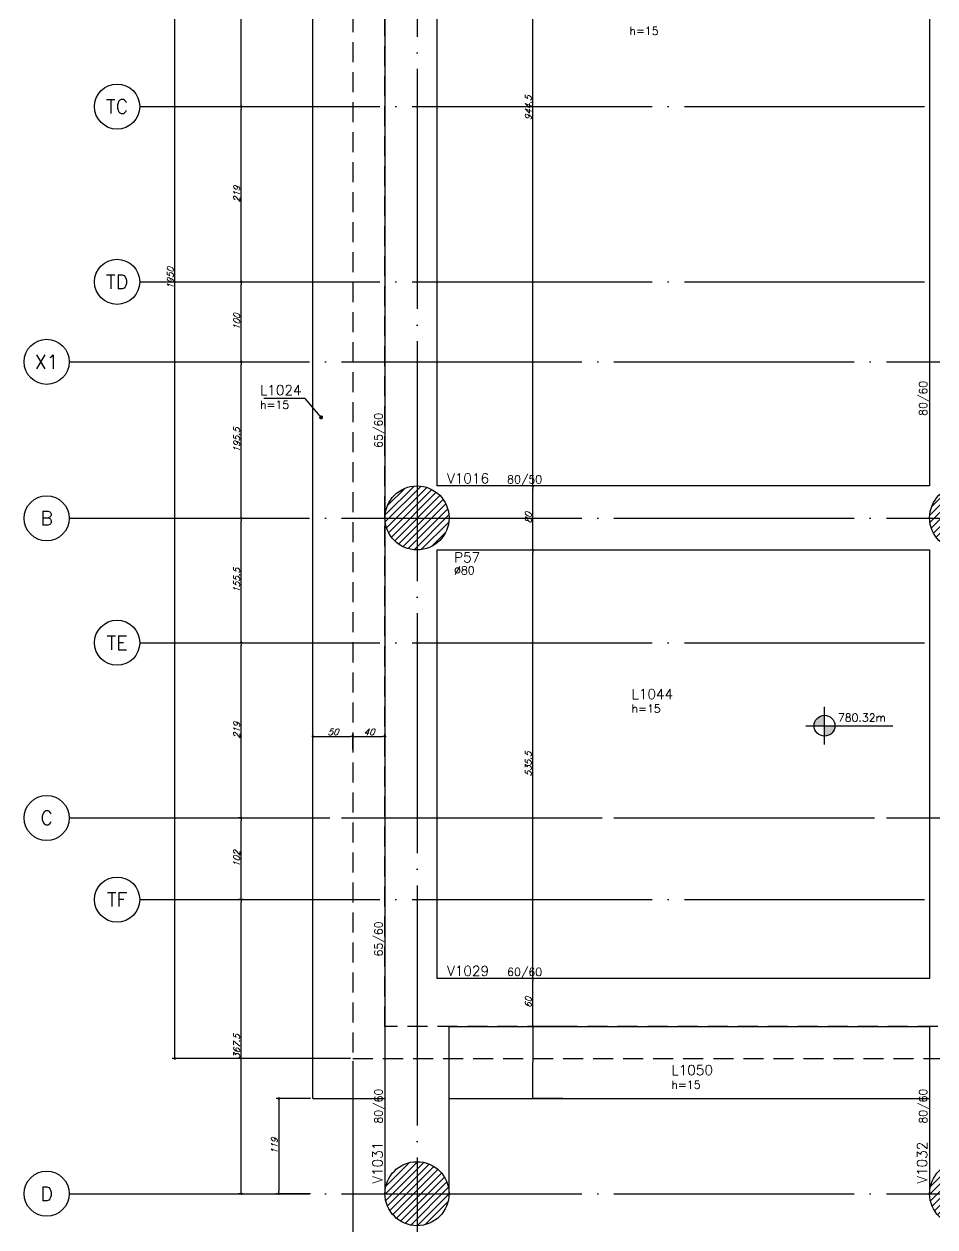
# Model space of a CAD drawing. Extents: x -4723 to 4922, y -2048 to 2452.
# Drawn here: x -3791 to -2653, y -526 to 977 of the extents above; entities that cross this region are included whole.
import ezdxf
from ezdxf import colors
from ezdxf.entities.mleader import LeaderData, LeaderLine
from ezdxf.enums import TextEntityAlignment as Align
from ezdxf.math import Vec2, Vec3

# ---------------------------------------------------------------- set-up
doc = ezdxf.new("R2010")
doc.units = 0
doc.header["$LTSCALE"] = 50
doc.header["$MEASUREMENT"] = 0
doc.linetypes.add('DASHED', pattern=[0.75, 0.5, -0.25])
doc.linetypes.add('EIXO', pattern=[6.8, 6, -0.4, 0, -0.4])
doc.layers.get('0').update_dxf_attribs({"linetype": 'CONTINUOUS'})
doc.layers.get('DEFPOINTS').update_dxf_attribs({"linetype": 'CONTINUOUS'})
for name, color, linetype in [('242', 3, 'CONTINUOUS'), ('F-AUX-RED', 1, 'CONTINUOUS'), ('F-COTAS', 106, 'CONTINUOUS'), ('F-EIXO', 12, 'EIXO'), ('F-LAJES', 3, 'CONTINUOUS'), ('F-LAJES-DIM', 2, 'CONTINUOUS'), ('F-LAJES-NOME', 4, 'CONTINUOUS'), ('F-NÍVEL-PLANTA', 2, 'CONTINUOUS'), ('F-PILARES-DIM', 172, 'CONTINUOUS'), ('F-PILARES-HACH', 174, 'CONTINUOUS'), ('F-PILARES-NOME', 170, 'CONTINUOUS'), ('F-PILARES-S', 170, 'CONTINUOUS'), ('F-TEXTO', 6, 'CONTINUOUS'), ('F-VIGAS', 3, 'CONTINUOUS'), ('F-VIGAS-DIM', 2, 'CONTINUOUS'), ('F-VIGAS-NOME', 4, 'CONTINUOUS')]:
    doc.layers.add(name, color=color, linetype=linetype)
doc.styles.add('CP-TEXT-INCL', font='simplex.shx', dxfattribs={"oblique": 20})
doc.styles.add('MCP', font='simplex.shx')
doc.styles.add('ROMANS', font='simplex.shx')
doc.styles.get("Standard").update_dxf_attribs({"font": 'simplex.shx'})
doc.dimstyles.new('CP-COTAS-50', dxfattribs={"dimscale": 0.64, "dimtxt": 12.5, "dimasz": 5, "dimexe": 5, "dimexo": 5, "dimgap": 2.5, "dimtad": 1, "dimdec": 1, "dimdsep": 46, "dimtxsty": 'CP-TEXT-INCL', "dimblk1": 'DOT', "dimblk2": 'DOT', "dimsah": 1, "dimcen": 9, "dimclrd": 256, "dimclre": 256, "dimclrt": 256, "dimadec": 0, "dimazin": 0, "dimtfac": 1, "dimtdec": 1, "dimtmove": 2, "dimatfit": 3, "dimldrblk": 'DOT', "dimfxl": 0, "dimtolj": 1, "dimarcsym": 0})
doc.dimstyles.get("Standard").update_dxf_attribs({"dimtxt": 0.18, "dimasz": 0.18, "dimexe": 0.18, "dimexo": 0.0625, "dimgap": 0.09, "dimtad": 0, "dimtih": 1, "dimtoh": 1, "dimdec": 4, "dimzin": 0, "dimdsep": 46, "dimtxsty": 'Standard', "dimcen": 0.09, "dimadec": 0, "dimazin": 0, "dimtfac": 1, "dimtdec": 4, "dimtofl": 0, "dimtmove": 0, "dimatfit": 3, "dimfxl": 0, "dimtolj": 1, "dimtzin": 0, "dimarcsym": 0})

# ---------------------------------------------------------------- blocks, each defined once
blk = doc.blocks.new('Nível - Planta')
at = {"layer": 'F-NÍVEL-PLANTA'}
h = blk.add_hatch(color=71, dxfattribs=at)
h.paths.add_polyline_path([(0, 0), (0, 0.26, 0.414214), (-0.26, 0)])
h.paths.add_polyline_path([(0.26, 0), (0, 0), (0, -0.26, 0.414214)])
for p, q in [((0, -0.469), (0, 0.469)), ((-0.469, 0), (1.704, 0))]:
    blk.add_line(p, q, dxfattribs=at)
blk.add_circle((0, 0), 0.26, dxfattribs=at)
at = {"layer": 'F-TEXTO', "color": 3, "style": 'MCP'}
blk.add_attdef('NÍVEL', (0.333, 0.102), '', height=0.2, dxfattribs=at)
blk = doc.blocks.new('_DOT')
at = {"color": 0, "linetype": 'ByBlock'}
blk.add_line((-0.5, 0), (-1, 0), dxfattribs=at)
at = {"color": 0, "linetype": 'ByBlock', "const_width": 0.5}
blk.add_lwpolyline([(-0.25, 0, 1), (0.25, 0, 1)], format="xyb", close=True, dxfattribs=at)
blk = doc.blocks.new('*U47')
at = {"layer": 'F-EIXO'}
blk.add_line((0, 0), (7197, 0), dxfattribs=at)
at = {"layer": 'F-EIXO', "color": 2, "linetype": 'Continuous'}
blk.add_circle((-28.2072, 0), 28.2072, dxfattribs=at)
at = {"layer": 'F-TEXTO', "style": 'ROMANS'}
blk.add_attdef('EIXO', text='', height=17.5, dxfattribs=at).set_placement((-28.2072, 0), align=Align.MIDDLE_CENTER)
blk = doc.blocks.new('*U48')
at = {"layer": 'F-EIXO'}
blk.add_line((0, 0), (7285, 0), dxfattribs=at)
at = {"layer": 'F-EIXO', "color": 2, "linetype": 'Continuous'}
blk.add_circle((-28.2072, 0), 28.2072, dxfattribs=at)
at = {"layer": 'F-TEXTO', "style": 'ROMANS'}
blk.add_attdef('EIXO', text='', height=17.5, dxfattribs=at).set_placement((-28.2072, 0), align=Align.MIDDLE_CENTER)
blk = doc.blocks.new('*U49')
at = {"layer": 'F-EIXO'}
blk.add_line((0, 0), (7285, 0), dxfattribs=at)
at = {"layer": 'F-EIXO', "color": 2, "linetype": 'Continuous'}
blk.add_circle((-28.2072, 0), 28.2072, dxfattribs=at)
at = {"layer": 'F-TEXTO', "style": 'ROMANS'}
blk.add_attdef('EIXO', text='', height=17.5, dxfattribs=at).set_placement((-28.2072, 0), align=Align.MIDDLE_CENTER)
blk = doc.blocks.new('*U50')
at = {"layer": 'F-EIXO'}
blk.add_line((0, 0), (7197, 0), dxfattribs=at)
at = {"layer": 'F-EIXO', "color": 2, "linetype": 'Continuous'}
blk.add_circle((-28.2072, 0), 28.2072, dxfattribs=at)
at = {"layer": 'F-TEXTO', "style": 'ROMANS'}
blk.add_attdef('EIXO', text='', height=17.5, dxfattribs=at).set_placement((-28.2072, 0), align=Align.MIDDLE_CENTER)
blk = doc.blocks.new('*U51')
at = {"layer": 'F-EIXO'}
blk.add_line((0, 0), (7197, 0), dxfattribs=at)
at = {"layer": 'F-EIXO', "color": 2, "linetype": 'Continuous'}
blk.add_circle((-28.2072, 0), 28.2072, dxfattribs=at)
at = {"layer": 'F-TEXTO', "style": 'ROMANS'}
blk.add_attdef('EIXO', text='', height=17.5, dxfattribs=at).set_placement((-28.2072, 0), align=Align.MIDDLE_CENTER)
blk = doc.blocks.new('*U56')
at = {"layer": 'F-EIXO'}
blk.add_line((0, 0), (0, -2755), dxfattribs=at)
at = {"layer": 'F-TEXTO', "style": 'ROMANS'}
blk.add_attdef('EIXO', text='', height=17.5, rotation=360, dxfattribs=at).set_placement((0, 28.2072), align=Align.MIDDLE_CENTER)
blk = doc.blocks.new('*U34')
at = {"layer": 'F-EIXO'}
blk.add_line((0, 0), (7285, 0), dxfattribs=at)
at = {"layer": 'F-EIXO', "color": 2, "linetype": 'Continuous'}
blk.add_circle((-28.2072, 0), 28.2072, dxfattribs=at)
at = {"layer": 'F-TEXTO', "style": 'ROMANS'}
blk.add_attdef('EIXO', text='', height=17.5, dxfattribs=at).set_placement((-28.2072, 0), align=Align.MIDDLE_CENTER)
blk = doc.blocks.new('*U36')
at = {"layer": 'F-EIXO'}
blk.add_line((0, 0), (7285, 0), dxfattribs=at)
at = {"layer": 'F-EIXO', "color": 2, "linetype": 'Continuous'}
blk.add_circle((-28.2072, 0), 28.2072, dxfattribs=at)
at = {"layer": 'F-TEXTO', "style": 'ROMANS'}
blk.add_attdef('EIXO', text='', height=17.5, dxfattribs=at).set_placement((-28.2072, 0), align=Align.MIDDLE_CENTER)
blk = doc.blocks.new('*U27')
at = {"layer": 'F-EIXO'}
blk.add_line((0, 0), (7285, 0), dxfattribs=at)
at = {"layer": 'F-EIXO', "color": 2, "linetype": 'Continuous'}
blk.add_circle((-28.2072, 0), 28.2072, dxfattribs=at)
at = {"layer": 'F-TEXTO', "style": 'ROMANS'}
blk.add_attdef('EIXO', text='', height=17.5, dxfattribs=at).set_placement((-28.2072, 0), align=Align.MIDDLE_CENTER)
blk = doc.blocks.new('*U38')
at = {"layer": 'F-EIXO'}
blk.add_line((0, 0), (7197, 0), dxfattribs=at)
at = {"layer": 'F-EIXO', "color": 2, "linetype": 'Continuous'}
blk.add_circle((-28.2072, 0), 28.2072, dxfattribs=at)
at = {"layer": 'F-TEXTO', "style": 'ROMANS'}
blk.add_attdef('EIXO', text='', height=17.5, dxfattribs=at).set_placement((-28.2072, 0), align=Align.MIDDLE_CENTER)
blk = doc.blocks.new('*D70')
at = {"layer": 'DEFPOINTS', "color": 0, "linetype": 'Continuous', "transparency": 16777216}
for p in [(-3380, -315.5), (-3380, -699.1), (-3300, -699.1)]:
    blk.add_point(p, dxfattribs=at)
at = {"layer": 'F-COTAS', "linetype": 'Continuous', "lineweight": -2, "transparency": 16777216}
for p, q in [((-3380, -318.7), (-3380, -702.3)), ((-3303.2, -699.1), (-3376.8, -699.1))]:
    blk.add_line(p, q, dxfattribs=at)
at = {"layer": 'F-COTAS', "linetype": 'Continuous', "lineweight": -2, "transparency": 16777216, "xscale": 3.2, "yscale": 3.2, "zscale": 3.2, "rotation": 180}
blk.add_blockref('_DOT', (-3380, -699.1), dxfattribs=at)
at = {"layer": 'F-COTAS', "linetype": 'Continuous', "lineweight": -2, "transparency": 16777216, "xscale": 3.2, "yscale": 3.2, "zscale": 3.2}
blk.add_blockref('_DOT', (-3300, -699.1), dxfattribs=at)
at = {"layer": 'F-COTAS', "linetype": 'Continuous', "transparency": 16777216, "insert": (-3340, -693.5), "char_height": 8, "attachment_point": 5, "style": 'CP-TEXT-INCL'}
blk.add_mtext('\\A1;80', dxfattribs=at)
blk = doc.blocks.new('*D106')
at = {"layer": 'DEFPOINTS', "color": 0, "linetype": 'Continuous', "transparency": 16777216}
for p in [(-3602.4, 1634.5), (-3380, 1634.5), (-3380, -315.5)]:
    blk.add_point(p, dxfattribs=at)
at = {"layer": 'F-COTAS', "linetype": 'Continuous', "lineweight": -2, "transparency": 16777216}
for p, q in [((-3383.2, 1634.5), (-3605.6, 1634.5)), ((-3602.4, -312.3), (-3602.4, 1631.3)), ((-3383.2, -315.5), (-3605.6, -315.5))]:
    blk.add_line(p, q, dxfattribs=at)
at = {"layer": 'F-COTAS', "linetype": 'Continuous', "lineweight": -2, "transparency": 16777216, "xscale": 3.2, "yscale": 3.2, "zscale": 3.2}
for p, rotation in [((-3602.4, 1634.5), 90), ((-3602.4, -315.5), 270)]:
    blk.add_blockref('_DOT', p, dxfattribs=dict(at, rotation=rotation))
at = {"layer": 'F-COTAS', "linetype": 'Continuous', "transparency": 16777216, "insert": (-3608, 659.5), "char_height": 8, "attachment_point": 5, "rotation": 90, "style": 'CP-TEXT-INCL'}
blk.add_mtext('\\A1;1950', dxfattribs=at)
blk = doc.blocks.new('*D107')
at = {"layer": 'DEFPOINTS', "color": 0, "linetype": 'Continuous', "transparency": 16777216}
for p in [(-3519.6, -117), (-3514, -117), (-3514, -484.5)]:
    blk.add_point(p, dxfattribs=at)
at = {"layer": 'F-COTAS', "linetype": 'Continuous', "lineweight": -2, "transparency": 16777216}
for p, q in [((-3517.2, -117), (-3522.8, -117)), ((-3519.6, -481.3), (-3519.6, -120.2)), ((-3517.2, -484.5), (-3522.8, -484.5))]:
    blk.add_line(p, q, dxfattribs=at)
at = {"layer": 'F-COTAS', "linetype": 'Continuous', "lineweight": -2, "transparency": 16777216, "xscale": 3.2, "yscale": 3.2, "zscale": 3.2}
for p, rotation in [((-3519.6, -117), 90), ((-3519.6, -484.5), 270)]:
    blk.add_blockref('_DOT', p, dxfattribs=dict(at, rotation=rotation))
at = {"layer": 'F-COTAS', "linetype": 'Continuous', "transparency": 16777216, "insert": (-3525.2, -300.7), "char_height": 8, "attachment_point": 5, "rotation": 90, "style": 'CP-TEXT-INCL'}
blk.add_mtext('\\A1;367.5', dxfattribs=at)
blk = doc.blocks.new('*D108')
at = {"layer": 'DEFPOINTS', "color": 0, "linetype": 'Continuous', "transparency": 16777216}
for p in [(-3519.6, -15), (-3515.6, -15), (-3514, -117)]:
    blk.add_point(p, dxfattribs=at)
at = {"layer": 'F-COTAS', "linetype": 'Continuous', "lineweight": -2, "transparency": 16777216}
for p, q in [((-3518.8, -15), (-3522.8, -15)), ((-3519.6, -113.8), (-3519.6, -18.2)), ((-3517.2, -117), (-3522.8, -117))]:
    blk.add_line(p, q, dxfattribs=at)
at = {"layer": 'F-COTAS', "linetype": 'Continuous', "lineweight": -2, "transparency": 16777216, "xscale": 3.2, "yscale": 3.2, "zscale": 3.2}
for p, rotation in [((-3519.6, -15), 90), ((-3519.6, -117), 270)]:
    blk.add_blockref('_DOT', p, dxfattribs=dict(at, rotation=rotation))
at = {"layer": 'F-COTAS', "linetype": 'Continuous', "transparency": 16777216, "insert": (-3525.2, -66), "char_height": 8, "attachment_point": 5, "rotation": 90, "style": 'CP-TEXT-INCL'}
blk.add_mtext('\\A1;102', dxfattribs=at)
blk = doc.blocks.new('*D109')
at = {"layer": 'DEFPOINTS', "color": 0, "linetype": 'Continuous', "transparency": 16777216}
for p in [(-3519.6, 204), (-3519.6, 204), (-3515.6, -15)]:
    blk.add_point(p, dxfattribs=at)
at = {"layer": 'F-COTAS', "linetype": 'Continuous', "lineweight": -2, "transparency": 16777216}
for p, q in [((-3519.6, -11.8), (-3519.6, 200.8)), ((-3518.8, -15), (-3522.8, -15))]:
    blk.add_line(p, q, dxfattribs=at)
at = {"layer": 'F-COTAS', "linetype": 'Continuous', "lineweight": -2, "transparency": 16777216, "xscale": 3.2, "yscale": 3.2, "zscale": 3.2}
for p, rotation in [((-3519.6, 204), 90), ((-3519.6, -15), 270)]:
    blk.add_blockref('_DOT', p, dxfattribs=dict(at, rotation=rotation))
at = {"layer": 'F-COTAS', "linetype": 'Continuous', "transparency": 16777216, "insert": (-3525.2, 94.5), "char_height": 8, "attachment_point": 5, "rotation": 90, "style": 'CP-TEXT-INCL'}
blk.add_mtext('\\A1;219', dxfattribs=at)
blk = doc.blocks.new('*D110')
at = {"layer": 'DEFPOINTS', "color": 0, "linetype": 'Continuous', "transparency": 16777216}
for p in [(-3519.6, 359.5), (-3519.6, 359.5), (-3519.6, 204)]:
    blk.add_point(p, dxfattribs=at)
at = {"layer": 'F-COTAS', "linetype": 'Continuous', "lineweight": -2, "transparency": 16777216}
blk.add_line((-3519.6, 207.2), (-3519.6, 356.3), dxfattribs=at)
at = {"layer": 'F-COTAS', "linetype": 'Continuous', "lineweight": -2, "transparency": 16777216, "xscale": 3.2, "yscale": 3.2, "zscale": 3.2}
for p, rotation in [((-3519.6, 359.5), 90), ((-3519.6, 204), 270)]:
    blk.add_blockref('_DOT', p, dxfattribs=dict(at, rotation=rotation))
at = {"layer": 'F-COTAS', "linetype": 'Continuous', "transparency": 16777216, "insert": (-3525.2, 281.8), "char_height": 8, "attachment_point": 5, "rotation": 90, "style": 'CP-TEXT-INCL'}
blk.add_mtext('\\A1;155.5', dxfattribs=at)
blk = doc.blocks.new('*D111')
at = {"layer": 'DEFPOINTS', "color": 0, "linetype": 'Continuous', "transparency": 16777216}
for p in [(-3519.6, 555), (-3519.6, 555), (-3519.6, 359.5)]:
    blk.add_point(p, dxfattribs=at)
at = {"layer": 'F-COTAS', "linetype": 'Continuous', "lineweight": -2, "transparency": 16777216}
blk.add_line((-3519.6, 362.7), (-3519.6, 551.8), dxfattribs=at)
at = {"layer": 'F-COTAS', "linetype": 'Continuous', "lineweight": -2, "transparency": 16777216, "xscale": 3.2, "yscale": 3.2, "zscale": 3.2}
for p, rotation in [((-3519.6, 555), 90), ((-3519.6, 359.5), 270)]:
    blk.add_blockref('_DOT', p, dxfattribs=dict(at, rotation=rotation))
at = {"layer": 'F-COTAS', "linetype": 'Continuous', "transparency": 16777216, "insert": (-3525.2, 457.3), "char_height": 8, "attachment_point": 5, "rotation": 90, "style": 'CP-TEXT-INCL'}
blk.add_mtext('\\A1;195.5', dxfattribs=at)
blk = doc.blocks.new('*D112')
at = {"layer": 'DEFPOINTS', "color": 0, "linetype": 'Continuous', "transparency": 16777216}
for p in [(-3519.6, 655), (-3519.6, 655), (-3519.6, 555)]:
    blk.add_point(p, dxfattribs=at)
at = {"layer": 'F-COTAS', "linetype": 'Continuous', "lineweight": -2, "transparency": 16777216}
blk.add_line((-3519.6, 558.2), (-3519.6, 651.8), dxfattribs=at)
at = {"layer": 'F-COTAS', "linetype": 'Continuous', "lineweight": -2, "transparency": 16777216, "xscale": 3.2, "yscale": 3.2, "zscale": 3.2}
for p, rotation in [((-3519.6, 655), 90), ((-3519.6, 555), 270)]:
    blk.add_blockref('_DOT', p, dxfattribs=dict(at, rotation=rotation))
at = {"layer": 'F-COTAS', "linetype": 'Continuous', "transparency": 16777216, "insert": (-3525.2, 605), "char_height": 8, "attachment_point": 5, "rotation": 90, "style": 'CP-TEXT-INCL'}
blk.add_mtext('\\A1;100', dxfattribs=at)
blk = doc.blocks.new('*D113')
at = {"layer": 'DEFPOINTS', "color": 0, "linetype": 'Continuous', "transparency": 16777216}
for p in [(-3519.6, 874), (-3519.6, 874), (-3519.6, 655)]:
    blk.add_point(p, dxfattribs=at)
at = {"layer": 'F-COTAS', "linetype": 'Continuous', "lineweight": -2, "transparency": 16777216}
blk.add_line((-3519.6, 658.2), (-3519.6, 870.8), dxfattribs=at)
at = {"layer": 'F-COTAS', "linetype": 'Continuous', "lineweight": -2, "transparency": 16777216, "xscale": 3.2, "yscale": 3.2, "zscale": 3.2}
for p, rotation in [((-3519.6, 874), 90), ((-3519.6, 655), 270)]:
    blk.add_blockref('_DOT', p, dxfattribs=dict(at, rotation=rotation))
at = {"layer": 'F-COTAS', "linetype": 'Continuous', "transparency": 16777216, "insert": (-3525.2, 764.5), "char_height": 8, "attachment_point": 5, "rotation": 90, "style": 'CP-TEXT-INCL'}
blk.add_mtext('\\A1;219', dxfattribs=at)
blk = doc.blocks.new('*D114')
at = {"layer": 'DEFPOINTS', "color": 0, "linetype": 'Continuous', "transparency": 16777216}
for p in [(-3519.6, 1343.5), (-3519.6, 1343.5), (-3519.6, 874)]:
    blk.add_point(p, dxfattribs=at)
at = {"layer": 'F-COTAS', "linetype": 'Continuous', "lineweight": -2, "transparency": 16777216}
blk.add_line((-3519.6, 877.2), (-3519.6, 1340.3), dxfattribs=at)
at = {"layer": 'F-COTAS', "linetype": 'Continuous', "lineweight": -2, "transparency": 16777216, "xscale": 3.2, "yscale": 3.2, "zscale": 3.2}
for p, rotation in [((-3519.6, 1343.5), 90), ((-3519.6, 874), 270)]:
    blk.add_blockref('_DOT', p, dxfattribs=dict(at, rotation=rotation))
at = {"layer": 'F-COTAS', "linetype": 'Continuous', "transparency": 16777216, "insert": (-3525.2, 1108.8), "char_height": 8, "attachment_point": 5, "rotation": 90, "style": 'CP-TEXT-INCL'}
blk.add_mtext('\\A1;469.5', dxfattribs=at)
blk = doc.blocks.new('*D131')
at = {"layer": 'DEFPOINTS', "color": 0, "linetype": 'Continuous', "transparency": 16777216}
for p in [(-3155.5, -215.5), (-3155.5, -215.5), (-3155.5, -275.5)]:
    blk.add_point(p, dxfattribs=at)
at = {"layer": 'F-COTAS', "linetype": 'Continuous', "lineweight": -2, "transparency": 16777216}
blk.add_line((-3155.5, -272.3), (-3155.5, -218.7), dxfattribs=at)
at = {"layer": 'F-COTAS', "linetype": 'Continuous', "lineweight": -2, "transparency": 16777216, "xscale": 3.2, "yscale": 3.2, "zscale": 3.2}
for p, rotation in [((-3155.5, -215.5), 90), ((-3155.5, -275.5), 270)]:
    blk.add_blockref('_DOT', p, dxfattribs=dict(at, rotation=rotation))
at = {"layer": 'F-COTAS', "linetype": 'Continuous', "transparency": 16777216, "insert": (-3161.1, -245.5), "char_height": 8, "attachment_point": 5, "rotation": 90, "style": 'CP-TEXT-INCL'}
blk.add_mtext('\\A1;60', dxfattribs=at)
blk = doc.blocks.new('*D132')
at = {"layer": 'DEFPOINTS', "color": 0, "linetype": 'Continuous', "transparency": 16777216}
for p in [(-3155.5, 320), (-3155.5, 320), (-3155.5, -215.5)]:
    blk.add_point(p, dxfattribs=at)
at = {"layer": 'F-COTAS', "linetype": 'Continuous', "lineweight": -2, "transparency": 16777216}
blk.add_line((-3155.5, -212.3), (-3155.5, 316.8), dxfattribs=at)
at = {"layer": 'F-COTAS', "linetype": 'Continuous', "lineweight": -2, "transparency": 16777216, "xscale": 3.2, "yscale": 3.2, "zscale": 3.2}
for p, rotation in [((-3155.5, 320), 90), ((-3155.5, -215.5), 270)]:
    blk.add_blockref('_DOT', p, dxfattribs=dict(at, rotation=rotation))
at = {"layer": 'F-COTAS', "linetype": 'Continuous', "transparency": 16777216, "insert": (-3161.1, 52.3), "char_height": 8, "attachment_point": 5, "rotation": 90, "style": 'CP-TEXT-INCL'}
blk.add_mtext('\\A1;535.5', dxfattribs=at)
blk = doc.blocks.new('*D133')
at = {"layer": 'DEFPOINTS', "color": 0, "linetype": 'Continuous', "transparency": 16777216}
for p in [(-3155.5, 400), (-3155.5, 400), (-3155.5, 320)]:
    blk.add_point(p, dxfattribs=at)
at = {"layer": 'F-COTAS', "linetype": 'Continuous', "lineweight": -2, "transparency": 16777216}
blk.add_line((-3155.5, 323.2), (-3155.5, 396.8), dxfattribs=at)
at = {"layer": 'F-COTAS', "linetype": 'Continuous', "lineweight": -2, "transparency": 16777216, "xscale": 3.2, "yscale": 3.2, "zscale": 3.2}
for p, rotation in [((-3155.5, 400), 90), ((-3155.5, 320), 270)]:
    blk.add_blockref('_DOT', p, dxfattribs=dict(at, rotation=rotation))
at = {"layer": 'F-COTAS', "linetype": 'Continuous', "transparency": 16777216, "insert": (-3161.1, 360), "char_height": 8, "attachment_point": 5, "rotation": 90, "style": 'CP-TEXT-INCL'}
blk.add_mtext('\\A1;80', dxfattribs=at)
blk = doc.blocks.new('*D134')
at = {"layer": 'DEFPOINTS', "color": 0, "linetype": 'Continuous', "transparency": 16777216}
for p in [(-3155.5, 1344.5), (-3155.5, 1344.5), (-3155.5, 400)]:
    blk.add_point(p, dxfattribs=at)
at = {"layer": 'F-COTAS', "linetype": 'Continuous', "lineweight": -2, "transparency": 16777216}
blk.add_line((-3155.5, 403.2), (-3155.5, 1341.3), dxfattribs=at)
at = {"layer": 'F-COTAS', "linetype": 'Continuous', "lineweight": -2, "transparency": 16777216, "xscale": 3.2, "yscale": 3.2, "zscale": 3.2}
for p, rotation in [((-3155.5, 1344.5), 90), ((-3155.5, 400), 270)]:
    blk.add_blockref('_DOT', p, dxfattribs=dict(at, rotation=rotation))
at = {"layer": 'F-COTAS', "linetype": 'Continuous', "transparency": 16777216, "insert": (-3161.1, 872.3), "char_height": 8, "attachment_point": 5, "rotation": 90, "style": 'CP-TEXT-INCL'}
blk.add_mtext('\\A1;944.5', dxfattribs=at)
blk = doc.blocks.new('*D277')
at = {"layer": 'DEFPOINTS', "color": 0, "linetype": 'Continuous', "transparency": 16777216}
for p in [(-3155.5, -275.5), (-3118, -275.5), (-3118, -365.5)]:
    blk.add_point(p, dxfattribs=at)
at = {"layer": 'F-COTAS', "color": 0, "linetype": 'Continuous', "lineweight": -2, "transparency": 16777216}
for p, q in [((-3118.1, -275.5), (-3155.6, -275.5)), ((-3155.5, -275.7), (-3155.5, -320.3)), ((-3155.5, -365.3), (-3155.5, -320.7)), ((-3118.1, -365.5), (-3155.6, -365.5))]:
    blk.add_line(p, q, dxfattribs=at)
at = {"layer": 'F-COTAS', "color": 0, "linetype": 'Continuous', "transparency": 16777216}
for points in [[(-3155.5, -275.7), (-3155.4, -275.7), (-3155.5, -275.5)], [(-3155.5, -365.3), (-3155.4, -365.3), (-3155.5, -365.5)]]:
    blk.add_solid(points, dxfattribs=at)
at = {"layer": 'F-COTAS', "color": 0, "linetype": 'Continuous', "transparency": 16777216, "insert": (-3155.5, -320.5), "char_height": 0.18, "attachment_point": 5}
blk.add_mtext('\\A1;90.0000', dxfattribs=at)
blk = doc.blocks.new('*D278')
at = {"layer": 'DEFPOINTS', "color": 0, "linetype": 'Continuous', "transparency": 16777216}
for p in [(-3430, -365.5), (-3472.6, -484.5), (-3430, -484.5)]:
    blk.add_point(p, dxfattribs=at)
at = {"layer": 'F-COTAS', "linetype": 'Continuous', "lineweight": -2, "transparency": 16777216}
for p, q in [((-3433.2, -365.5), (-3475.8, -365.5)), ((-3472.6, -368.7), (-3472.6, -481.3)), ((-3433.2, -484.5), (-3475.8, -484.5))]:
    blk.add_line(p, q, dxfattribs=at)
at = {"layer": 'F-COTAS', "linetype": 'Continuous', "lineweight": -2, "transparency": 16777216, "xscale": 3.2, "yscale": 3.2, "zscale": 3.2}
for p, rotation in [((-3472.6, -365.5), 90), ((-3472.6, -484.5), 270)]:
    blk.add_blockref('_DOT', p, dxfattribs=dict(at, rotation=rotation))
at = {"layer": 'F-COTAS', "linetype": 'Continuous', "transparency": 16777216, "insert": (-3478.2, -425), "char_height": 8, "attachment_point": 5, "rotation": 90, "style": 'CP-TEXT-INCL'}
blk.add_mtext('\\A1;119', dxfattribs=at)
blk = doc.blocks.new('*D291')
at = {"layer": 'DEFPOINTS', "color": 0, "linetype": 'Continuous', "transparency": 16777216}
for p in [(-3430, 85.1), (-3380, 86.9), (-3380, 85.1)]:
    blk.add_point(p, dxfattribs=at)
at = {"layer": 'F-COTAS', "linetype": 'Continuous', "lineweight": -2, "transparency": 16777216}
for p, q in [((-3430, 88.3), (-3430, 90.1)), ((-3426.8, 86.9), (-3383.2, 86.9)), ((-3380, 88.3), (-3380, 90.1))]:
    blk.add_line(p, q, dxfattribs=at)
at = {"layer": 'F-COTAS', "linetype": 'Continuous', "lineweight": -2, "transparency": 16777216, "xscale": 3.2, "yscale": 3.2, "zscale": 3.2, "rotation": 180}
blk.add_blockref('_DOT', (-3430, 86.9), dxfattribs=at)
at = {"layer": 'F-COTAS', "linetype": 'Continuous', "lineweight": -2, "transparency": 16777216, "xscale": 3.2, "yscale": 3.2, "zscale": 3.2}
blk.add_blockref('_DOT', (-3380, 86.9), dxfattribs=at)
at = {"layer": 'F-COTAS', "linetype": 'Continuous', "transparency": 16777216, "insert": (-3405, 92.5), "char_height": 8, "attachment_point": 5, "style": 'CP-TEXT-INCL'}
blk.add_mtext('\\A1;50', dxfattribs=at)
blk = doc.blocks.new('*D292')
at = {"layer": 'DEFPOINTS', "color": 0, "linetype": 'Continuous', "transparency": 16777216}
for p in [(-3340, 86.9), (-3380, 67.5), (-3340, 67.5)]:
    blk.add_point(p, dxfattribs=at)
at = {"layer": 'F-COTAS', "linetype": 'Continuous', "lineweight": -2, "transparency": 16777216}
for p, q in [((-3380, 70.7), (-3380, 90.1)), ((-3376.8, 86.9), (-3343.2, 86.9)), ((-3340, 70.7), (-3340, 90.1))]:
    blk.add_line(p, q, dxfattribs=at)
at = {"layer": 'F-COTAS', "linetype": 'Continuous', "lineweight": -2, "transparency": 16777216, "xscale": 3.2, "yscale": 3.2, "zscale": 3.2, "rotation": 180}
blk.add_blockref('_DOT', (-3380, 86.9), dxfattribs=at)
at = {"layer": 'F-COTAS', "linetype": 'Continuous', "lineweight": -2, "transparency": 16777216, "xscale": 3.2, "yscale": 3.2, "zscale": 3.2}
blk.add_blockref('_DOT', (-3340, 86.9), dxfattribs=at)
at = {"layer": 'F-COTAS', "linetype": 'Continuous', "transparency": 16777216, "insert": (-3360, 92.5), "char_height": 8, "attachment_point": 5, "style": 'CP-TEXT-INCL'}
blk.add_mtext('\\A1;40', dxfattribs=at)

msp = doc.modelspace()

# ---------------------------------------------------------------- hatches: boundary and pattern name
at = {"layer": 'F-PILARES-HACH', "linetype": 'Continuous'}
h = msp.add_hatch(dxfattribs=at)
h.set_pattern_fill('ANSI31', color=256, scale=50)
edge = h.paths.add_edge_path()
edge.add_arc((-3300, 360), 40, 0, 360)
h = msp.add_hatch(dxfattribs=at)
h.set_pattern_fill('ANSI31', color=256, scale=50)
edge = h.paths.add_edge_path()
edge.add_arc((-2620, 360), 40, 0, 360)
h = msp.add_hatch(dxfattribs=at)
h.set_pattern_fill('ANSI31', color=256, scale=50)
edge = h.paths.add_edge_path()
edge.add_arc((-3300, -484.5), 40, 0, 360)
h = msp.add_hatch(dxfattribs=at)
h.set_pattern_fill('ANSI31', color=256, scale=50)
edge = h.paths.add_edge_path()
edge.add_arc((-2620, -484.5), 40, 0, 360)

# ---------------------------------------------------------------- linework, layer by layer
at = {"layer": '242', "linetype": 'Continuous'}
for p, q in [((-3300, 360), (-3300, 360)), ((-3300, -484.5), (-3300, -484.5))]:
    msp.add_line(p, q, dxfattribs=at)
at = {"layer": 'F-AUX-RED', "linetype": 'DASHED'}
msp.add_lwpolyline([(-249.5, -275.5), (-3340, -275.5), (-3340, 1554.5), (-3380, 1554.5), (-3380, -315.5), (-249.5, -315.5)], close=True, dxfattribs=at)
at = {"layer": 'F-EIXO'}
msp.add_line((-3709.08918, -15), (3550.57229, -15), dxfattribs=at)
at = {"layer": 'F-LAJES', "linetype": 'Continuous'}
for p, q in [((-3430, -365.5), (-3430, 1554.5)), ((-3430, -365.5), (-3340, -365.5)), ((-3260, -365.5), (-2660, -365.5))]:
    msp.add_line(p, q, dxfattribs=at)
at = {"layer": 'F-PILARES-S', "linetype": 'Continuous'}
for centre in [(-3300, 360), (-2620, 360), (-3300, -484.5), (-2620, -484.5)]:
    msp.add_circle(centre, 40, dxfattribs=at)
at = {"layer": 'F-VIGAS'}
for points in [[(-3340, 1364.5), (-3340, 360)], [(-2660, 1344.5), (-2660, 400)], [(-3275, 400), (-3275, 1334.02125)], [(-2660, 400), (-3275, 400)], [(-3340, 360), (-3340, -275.5)], [(-3275, -215.5), (-3275, 320)], [(-3275, 320), (-2660, 320)], [(-2660, 320), (-2660, -215.5)], [(-2660, -215.5), (-3275, -215.5)], [(-3340, -245.5), (-3340, -275.5)], [(-3340, -275.5), (-3340, -484.5)], [(-3260, -275.5), (-2660, -275.5)], [(-3260, -484.5), (-3260, -275.5)], [(-2660, -275.5), (-2660, -484.5)]]:
    msp.add_lwpolyline(points, dxfattribs=at)

# ---------------------------------------------------------------- block references
at = {"layer": 'F-EIXO', "linetype": 'Continuous'}
msp.add_blockref('*U56', (-3300, 1941.3568), dxfattribs=at)
for name, p, values in [('*U51', (-3646.3202, 874), {'EIXO': 'TC'}), ('*U47', (-3646.3202, 655), {'EIXO': 'TD'}), ('*U48', (-3734.2742, 555), {'EIXO': 'X1'}), ('*U36', (-3734.2742, 359.5), {'EIXO': 'B'}), ('*U38', (-3646.3202, 204), {'EIXO': 'TE'}), ('*U34', (-3734.2742, -15), {'EIXO': 'C'}), ('*U27', (-3734.2742, -15), {'EIXO': 'C'}), ('*U50', (-3646.3202, -117), {'EIXO': 'TF'}), ('*U49', (-3734.2742, -484.5), {'EIXO': 'D'})]:
    msp.add_blockref(name, p, dxfattribs=at).add_auto_attribs(values)
at = {"layer": 'F-NÍVEL-PLANTA', "linetype": 'Continuous', "xscale": 50, "yscale": 50, "zscale": 50}
msp.add_blockref('Nível - Planta', (-2791.1593, 100.2964), dxfattribs=at).add_auto_attribs({'NÍVEL': '780.32m'})

# ---------------------------------------------------------------- texts
at = {"layer": 'F-LAJES-DIM', "linetype": 'Continuous', "style": 'MCP'}
for p in [(-3034.75839, 963.63739), (-3496.10929, 496.42608), (-3032.13612, 116.64218), (-2982.42712, -353.33825)]:
    msp.add_text('h=15', height=10, dxfattribs=at).set_placement(p)
at = {"layer": 'F-LAJES-NOME', "linetype": 'Continuous', "style": 'MCP'}
for s, p in [('L1024', (-3496.10929, 513.42608)), ('L1044', (-3032.13612, 133.64219)), ('L1050', (-2982.42712, -336.33825))]:
    msp.add_text(s, height=12.5, dxfattribs=at).set_placement(p)
at = {"layer": 'F-PILARES-DIM', "linetype": 'Continuous', "style": 'MCP'}
msp.add_text('%%c80', height=10, dxfattribs=at).set_placement((-3253.75, 289.375))
at = {"layer": 'F-PILARES-NOME', "linetype": 'Continuous', "style": 'MCP'}
msp.add_text('P57', height=12.5, dxfattribs=at).set_placement((-3253.75, 304.375))
at = {"layer": 'F-VIGAS-DIM', "linetype": 'Continuous', "style": 'MCP'}
for s, p in [('80/60', (-2663.125, 487.5)), ('65/60', (-3343.125, 447.5)), ('65/60', (-3343.125, -188)), ('80/60', (-3343.125, -397)), ('80/60', (-2663.125, -397))]:
    msp.add_text(s, height=10, rotation=90, dxfattribs=at).set_placement(p)
for s, p in [('80/50', (-3187.5, 403.125)), ('60/60', (-3187.5, -212.375))]:
    msp.add_text(s, height=10, dxfattribs=at).set_placement(p)
at = {"layer": 'F-VIGAS-NOME', "linetype": 'Continuous', "style": 'MCP'}
for s, p in [('V1016', (-3262.5, 403.125)), ('V1029', (-3262.5, -212.375))]:
    msp.add_text(s, height=12.5, dxfattribs=at).set_placement(p)
for s, p in [('V1031', (-3343.125, -472)), ('V1032', (-2663.125, -472))]:
    msp.add_text(s, height=12.5, rotation=90, dxfattribs=at).set_placement(p)

# ---------------------------------------------------------------- dimensions: what is measured, and where the dimension line sits
at = {"layer": 'F-COTAS', "linetype": 'Continuous'}
for base, p1, p2, angle, picture, middle in [((-3602.44506, 1634.5), (-3379.97, -315.5), (-3379.97, 1634.5), 90, '*D106', (-3608.04506, 659.5)), ((-3519.61721, 1343.5), (-3519.61721, 874), (-3519.61721, 1343.5), 90, '*D114', (-3525.21721, 1108.75)), ((-3155.45733, 1344.5), (-3155.45733, 400), (-3155.45733, 1344.5), 270, '*D134', (-3161.05733, 872.25)), ((-3519.61721, 874), (-3519.61721, 655), (-3519.61721, 874), 90, '*D113', (-3525.21721, 764.5)), ((-3519.61721, 655), (-3519.61721, 555), (-3519.61721, 655), 90, '*D112', (-3525.21721, 605)), ((-3519.61721, 555), (-3519.61721, 359.5), (-3519.61721, 555), 90, '*D111', (-3525.21721, 457.25)), ((-3155.45733, 400), (-3155.45733, 320), (-3155.45733, 400), 270, '*D133', (-3161.05733, 360)), ((-3519.61721, 359.5), (-3519.61721, 204), (-3519.61721, 359.5), 90, '*D110', (-3525.21721, 281.75)), ((-3155.45733, 320), (-3155.45733, -215.5), (-3155.45733, 320), 270, '*D132', (-3161.05733, 52.25)), ((-3519.61721, 204), (-3515.61721, -15), (-3519.61721, 204), 90, '*D109', (-3525.21721, 94.5)), ((-3519.61721, -15), (-3514.03813, -117), (-3515.61721, -15), 90, '*D108', (-3525.21721, -66)), ((-3519.61721, -117), (-3514.03813, -484.5), (-3514.03813, -117), 90, '*D107', (-3525.21721, -300.75)), ((-3155.45733, -215.5), (-3155.45733, -275.5), (-3155.45733, -215.5), 270, '*D131', (-3161.05733, -245.5)), ((-3472.62013, -484.5), (-3430, -365.5), (-3430, -484.5), 90, '*D278', (-3478.22013, -425))]:
    dim = msp.add_linear_dim(base=base, p1=p1, p2=p2, angle=angle, dimstyle='CP-COTAS-50', dxfattribs=at)
    dim.commit()
    dim.dimension.update_dxf_attribs({"geometry": picture, "text_midpoint": middle})
for base, p1, p2, picture, middle in [((-3380, 86.91407), (-3430, 85.14745), (-3380, 85.14745), '*D291', (-3405, 92.51407)), ((-3340, 86.91407), (-3380, 67.48133), (-3340, 67.48133), '*D292', (-3360, 92.51407)), ((-3380, -699.08566), (-3300, -699.08566), (-3380, -315.5), '*D70', (-3340, -693.48566))]:
    dim = msp.add_linear_dim(base=base, p1=p1, p2=p2, dimstyle='CP-COTAS-50', dxfattribs=at)
    dim.commit()
    dim.dimension.update_dxf_attribs({"geometry": picture, "text_midpoint": middle})
dim = msp.add_linear_dim(base=(-3155.45733, -275.5), p1=(-3118.00569, -365.5), p2=(-3118.00569, -275.5), angle=90, dimstyle='Standard', override={"dimfxl": 5}, dxfattribs=at)
dim.commit()
dim.dimension.update_dxf_attribs({"geometry": '*D277', "text_midpoint": (-3155.45733, -320.5)})

# ---------------------------------------------------------------- leaders
at = {"layer": 'F-AUX-RED', "linetype": 'Continuous'}
ml = msp.add_multileader_mtext('Standard', dxfattribs=at)
ml.set_content('', color=256)
ml.set_leader_properties()
ml.set_arrow_properties(name='DOT')
ml.build(insert=Vec2(0, 0))
ml.multileader.update_dxf_attribs({"text_right_attachment_type": 6, "dogleg_length": 0.36, "arrow_head_size": 5})
ctx = ml.context
ctx.base_point, ctx.char_height, ctx.arrow_head_size, ctx.landing_gap_size, ctx.plane_origin = Vec3(-3491.26769, 511.67319), 5, 5, 0.09, Vec3(-3419.76881, 485.61784)
ctx.right_attachment, ctx.text_align_type = 6, 2
notes = []
notes.append((ctx, [(0, (1, 1, 0), (-3439.8371, 509.17319), (-1, 0), 51.25059, [(0, [(-3419.76881, 485.61784)], 0, [])])]))
ctx.mtext.insert, ctx.mtext.alignment, ctx.mtext.flow_direction = Vec3(-3491.17769, 514.17319), 3, 5
for ctx, leaders in notes:
    for number, flags, end, landing, length, lines in leaders:
        leader = LeaderData()
        leader.index, (leader.has_last_leader_line, leader.has_dogleg_vector, leader.attachment_direction) = number, flags
        leader.last_leader_point, leader.dogleg_vector, leader.dogleg_length = Vec3(end), Vec3(landing), length
        for number, points, colour, breaks in lines:
            line = LeaderLine()
            line.index, line.vertices, line.color, line.breaks = number, Vec3.list(points), colors.encode_raw_color(colour), breaks
            leader.lines.append(line)
        ctx.leaders.append(leader)

doc.saveas('drawing.dxf')
